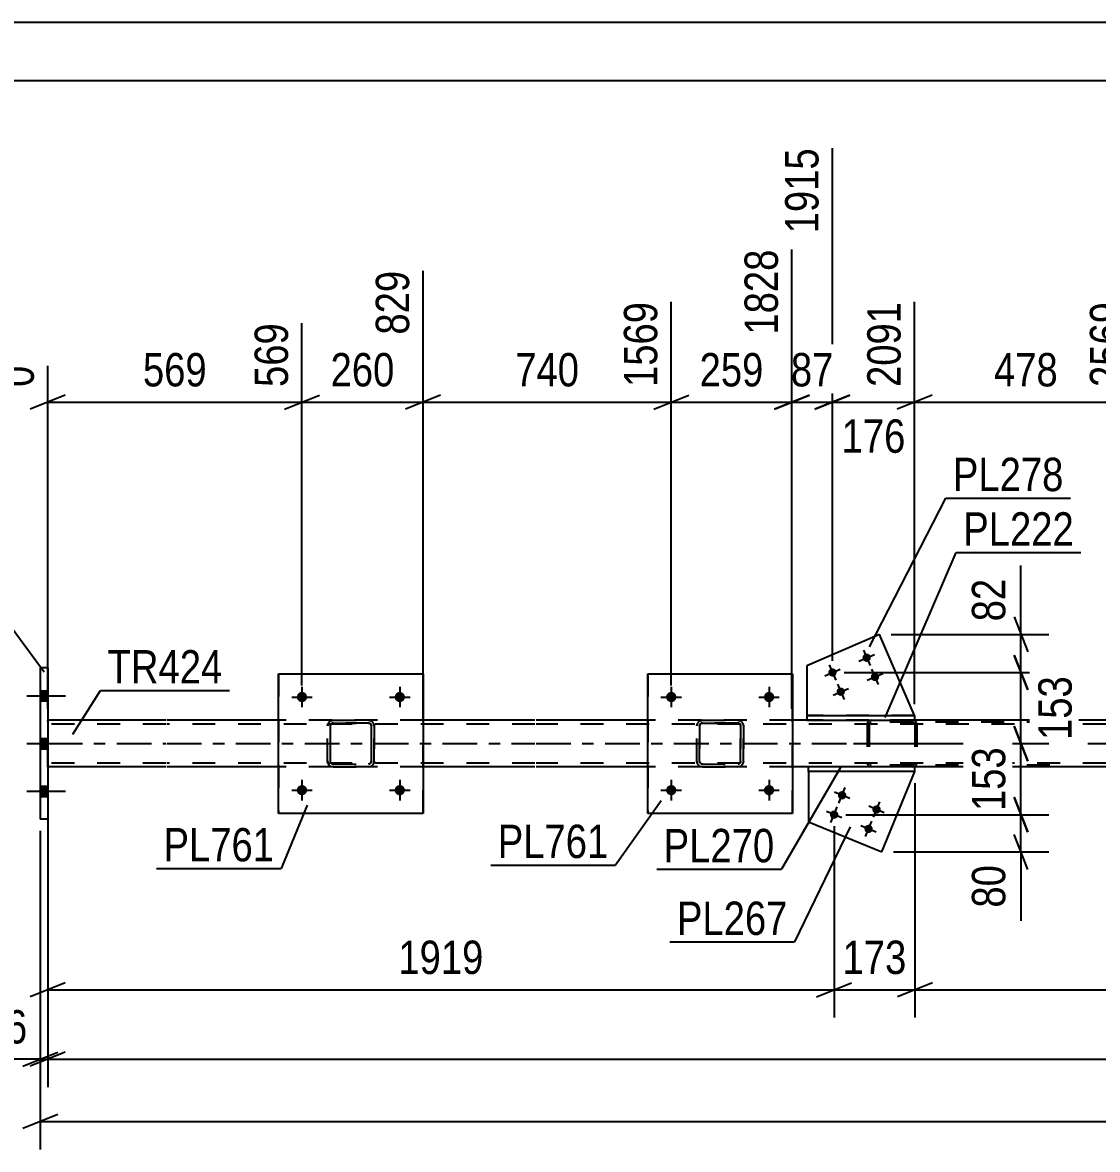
# Model space of a CAD drawing. Header units: millimetres. Extents: x -91 to 750, y -426 to 168.
# Drawn here: x 5.2 to 97.4, y 71.3 to 168.1 of the extents above; entities that cross this region are included whole.
import ezdxf

# ---------------------------------------------------------------- set-up
doc = ezdxf.new("R2010")
doc.units = ezdxf.units.MM
doc.linetypes.add('DXK_LINE_DOT2', pattern=[3.9198, 1.9599, -1.9599])
doc.linetypes.add('DXK_LINE_DOT3', pattern=[5.9187, 2.979, -0.9799, 0.9799, -0.9799])
doc.styles.add('Arial Narrow', font='ARIALN.TTF', dxfattribs={"height": 0.2})

# ---------------------------------------------------------------- blocks, each defined once
blk = doc.blocks.new('Unknown-814409585-1133')
at = {"color": 5, "linetype": 'Continuous'}
for p, q in [((749.502, 168.07), (-91.498, 168.07)), ((744.502, 163.07), (-86.498, 163.07))]:
    blk.add_line(p, q, dxfattribs=at)
blk = doc.blocks.new('Part-814409585-2629 - 2458')
at = {"color": 2, "linetype": 'Continuous'}
for p, q in [((7.316, 112.63), (6.676, 112.63)), ((6.676, 112.63), (6.676, 99.63)), ((7.316, 112.63), (7.316, 99.63)), ((7.316, 99.63), (6.676, 99.63))]:
    blk.add_line(p, q, dxfattribs=at)
blk = doc.blocks.new('Part-814409585-2548 - 2458')
at = {"color": 2, "linetype": 'Continuous'}
for p, q in [((17.436, 108.13), (7.316, 108.13)), ((27.136, 108.13), (17.536, 108.13)), ((49.136, 108.13), (39.536, 108.13)), ((58.836, 108.13), (49.236, 108.13)), ((72.469, 108.13), (71.236, 108.13)), ((98.839, 108.13), (81.728, 108.13)), ((17.436, 104.13), (7.316, 104.13)), ((27.136, 104.13), (17.536, 104.13)), ((49.136, 104.13), (39.536, 104.13)), ((58.836, 104.13), (49.236, 104.13)), ((72.621, 104.13), (71.236, 104.13)), ((98.839, 104.13), (81.754, 104.13))]:
    blk.add_line(p, q, dxfattribs=at)
at = {"color": 7, "linetype": 'DXK_LINE_DOT2'}
for p, q in [((7.316, 104.13), (7.316, 108.13)), ((17.436, 107.81), (7.316, 107.81)), ((49.136, 107.81), (17.536, 107.81)), ((39.536, 108.13), (27.136, 108.13)), ((646.91, 107.81), (49.236, 107.81)), ((71.236, 108.13), (58.836, 108.13)), ((81.728, 108.13), (72.469, 108.13)), ((17.436, 104.45), (7.316, 104.45)), ((49.136, 104.45), (17.536, 104.45)), ((39.536, 104.13), (27.136, 104.13)), ((646.91, 104.45), (49.236, 104.45)), ((71.236, 104.13), (58.836, 104.13)), ((81.754, 104.13), (72.621, 104.13))]:
    blk.add_line(p, q, dxfattribs=at)
at = {"color": 7, "linetype": 'DXK_LINE_DOT3'}
for p, q in [((7.316, 106.13), (17.436, 106.13)), ((17.536, 106.13), (49.136, 106.13)), ((49.236, 106.13), (646.91, 106.13))]:
    blk.add_line(p, q, dxfattribs=at)
blk = doc.blocks.new('Part-814409585-2483 - 2458')
at = {"color": 2, "linetype": 'Continuous'}
for p, q in [((58.836, 100.129), (58.836, 112.129)), ((58.836, 112.129), (58.836, 112.129)), ((58.836, 112.129), (71.236, 112.129)), ((71.236, 112.129), (71.236, 100.129)), ((58.836, 100.129), (58.836, 100.129)), ((71.236, 100.129), (58.836, 100.129))]:
    blk.add_line(p, q, dxfattribs=at)
at = {"color": 7, "linetype": 'DXK_LINE_DOT2'}
for p, q in [((58.836, 112.129), (58.836, 100.129)), ((58.836, 112.129), (58.836, 112.129)), ((71.236, 100.129), (71.236, 112.129)), ((58.836, 100.129), (58.836, 100.129))]:
    blk.add_line(p, q, dxfattribs=at)
blk = doc.blocks.new('Bolt-814409585-2549 - 2458')
at = {"linetype": 'Continuous'}
for points in [[(7.316, 109.79), (7.316, 110.67), (6.676, 110.67), (6.676, 109.79)], [(7.316, 109.79), (7.316, 110.67), (6.676, 110.67), (6.676, 109.79)], [(7.316, 109.79), (7.316, 110.67), (6.676, 110.67), (6.676, 109.79)], [(7.316, 105.69), (7.316, 106.57), (6.676, 106.57), (6.676, 105.69)], [(7.316, 105.69), (7.316, 106.57), (6.676, 106.57), (6.676, 105.69)], [(7.316, 101.59), (7.316, 102.47), (6.676, 102.47), (6.676, 101.59)], [(7.316, 101.59), (7.316, 102.47), (6.676, 102.47), (6.676, 101.59)], [(7.316, 101.59), (7.316, 102.47), (6.676, 102.47), (6.676, 101.59)]]:
    blk.add_hatch(color=1, dxfattribs=at).paths.add_polyline_path(points)
at = {"color": 1, "linetype": 'Continuous'}
for p, q in [((6.676, 110.67), (7.316, 110.67)), ((6.676, 110.67), (7.316, 110.67)), ((6.676, 110.67), (7.316, 110.67)), ((5.516, 110.23), (8.836, 110.23)), ((5.516, 110.23), (8.836, 110.23)), ((5.516, 110.23), (8.836, 110.23)), ((6.676, 109.79), (7.316, 109.79)), ((6.676, 109.79), (7.316, 109.79)), ((6.676, 109.79), (7.316, 109.79)), ((6.676, 106.57), (7.316, 106.57)), ((6.676, 106.57), (7.316, 106.57)), ((5.516, 106.13), (8.836, 106.13)), ((5.516, 106.13), (8.836, 106.13)), ((6.676, 105.69), (7.316, 105.69)), ((6.676, 105.69), (7.316, 105.69)), ((5.516, 102.03), (8.836, 102.03)), ((5.516, 102.03), (8.836, 102.03)), ((5.516, 102.03), (8.836, 102.03)), ((6.676, 102.47), (7.316, 102.47)), ((6.676, 102.47), (7.316, 102.47)), ((6.676, 102.47), (7.316, 102.47)), ((6.676, 101.59), (7.316, 101.59)), ((6.676, 101.59), (7.316, 101.59)), ((6.676, 101.59), (7.316, 101.59))]:
    blk.add_line(p, q, dxfattribs=at)
blk = doc.blocks.new('Part-814409585-2729 - 2458')
at = {"color": 7, "linetype": 'DXK_LINE_DOT2'}
for p, q in [((63.031, 107.65), (63.068, 107.834)), ((63.031, 107.65), (63.036, 107.649)), ((63.031, 104.61), (63.031, 107.65)), ((63.073, 107.833), (63.036, 107.649)), ((63.036, 104.609), (63.036, 107.649)), ((63.29, 107.742), (63.271, 107.65)), ((63.276, 107.649), (63.271, 107.65)), ((63.271, 107.65), (63.271, 104.61)), ((63.276, 107.649), (63.294, 107.741)), ((63.276, 104.609), (63.276, 107.649)), ((63.342, 107.82), (63.29, 107.742)), ((63.294, 107.741), (63.346, 107.819)), ((63.328, 108.093), (63.511, 108.13)), ((63.516, 108.129), (63.332, 108.092)), ((63.42, 107.872), (63.342, 107.82)), ((63.346, 107.819), (63.424, 107.871)), ((63.511, 107.89), (63.42, 107.872)), ((63.424, 107.871), (63.516, 107.889)), ((63.516, 108.129), (63.511, 108.13)), ((63.511, 108.13), (66.551, 108.13)), ((63.511, 107.89), (63.516, 107.889)), ((66.551, 107.89), (63.511, 107.89)), ((63.516, 108.129), (66.556, 108.129)), ((63.516, 107.889), (66.556, 107.889)), ((66.551, 108.13), (66.556, 108.129)), ((66.551, 108.13), (66.735, 108.093)), ((66.556, 107.889), (66.551, 107.89)), ((66.643, 107.872), (66.551, 107.89)), ((66.74, 108.092), (66.556, 108.129)), ((66.556, 107.889), (66.648, 107.871)), ((66.643, 107.872), (66.648, 107.871)), ((66.721, 107.82), (66.643, 107.872)), ((66.648, 107.871), (66.726, 107.819)), ((66.773, 107.742), (66.721, 107.82)), ((66.726, 107.819), (66.778, 107.741)), ((66.791, 107.65), (66.773, 107.742)), ((66.778, 107.741), (66.796, 107.649)), ((66.796, 107.649), (66.791, 107.65)), ((66.791, 107.65), (66.791, 104.61)), ((66.796, 104.609), (66.796, 107.649)), ((66.995, 107.834), (67.031, 107.65)), ((67.036, 107.649), (66.999, 107.833)), ((67.036, 107.649), (67.031, 107.65)), ((67.031, 107.65), (67.031, 104.61)), ((67.036, 104.609), (67.036, 107.649)), ((63.036, 104.609), (63.031, 104.61)), ((63.068, 104.426), (63.031, 104.61)), ((63.036, 104.609), (63.073, 104.425)), ((63.271, 104.61), (63.276, 104.609)), ((63.271, 104.61), (63.29, 104.518)), ((63.294, 104.517), (63.276, 104.609)), ((66.773, 104.518), (66.791, 104.61)), ((66.796, 104.609), (66.778, 104.517)), ((66.791, 104.61), (66.796, 104.609)), ((67.031, 104.61), (66.995, 104.426)), ((66.999, 104.425), (67.036, 104.609)), ((67.031, 104.61), (67.036, 104.609)), ((63.29, 104.518), (63.342, 104.44)), ((63.346, 104.439), (63.294, 104.517)), ((63.328, 104.166), (63.332, 104.165)), ((63.511, 104.13), (63.328, 104.166)), ((63.332, 104.165), (63.516, 104.129)), ((63.342, 104.44), (63.42, 104.388)), ((63.424, 104.387), (63.346, 104.439)), ((63.42, 104.388), (63.511, 104.37)), ((63.516, 104.369), (63.424, 104.387)), ((63.516, 104.369), (63.511, 104.37)), ((63.511, 104.37), (66.551, 104.37)), ((63.516, 104.129), (63.511, 104.13)), ((63.511, 104.13), (66.551, 104.13)), ((63.516, 104.369), (66.556, 104.369)), ((63.516, 104.129), (66.556, 104.129)), ((66.551, 104.37), (66.643, 104.388)), ((66.551, 104.37), (66.556, 104.369)), ((66.735, 104.166), (66.551, 104.13)), ((66.551, 104.13), (66.556, 104.129)), ((66.648, 104.387), (66.556, 104.369)), ((66.556, 104.129), (66.74, 104.165)), ((66.643, 104.388), (66.721, 104.44)), ((66.726, 104.439), (66.648, 104.387)), ((66.721, 104.44), (66.773, 104.518)), ((66.778, 104.517), (66.726, 104.439))]:
    blk.add_line(p, q, dxfattribs=at)
at = {"color": 7, "linetype": 'DXK_LINE_DOT3'}
blk.add_line((65.039, 106.128), (65.028, 106.131), dxfattribs=at)
at = {"color": 7, "linetype": 'DXK_LINE_DOT2'}
for centre, start, end in [((63.511, 107.65), 112.5, 157.5), ((63.516, 107.649), 112.5, 157.5), ((66.551, 107.65), 22.49999, 67.49999), ((66.556, 107.649), 22.49999, 67.49999), ((63.511, 104.61), 202.49999, 247.49999), ((63.516, 104.609), 202.49999, 247.49999), ((66.551, 104.61), 292.5, 337.5), ((66.556, 104.609), 292.5, 337.5)]:
    blk.add_arc(centre, 0.48, start, end, dxfattribs=at)
blk = doc.blocks.new('Bolt-814409585-2537 - 2458')
at = {"linetype": 'Continuous'}
for points in [[(60.396, 110.13), (60.406, 110.221), (60.434, 110.309), (60.48, 110.388), (60.542, 110.457), (60.616, 110.511), (60.7, 110.548), (60.79, 110.567), (60.882, 110.567), (60.972, 110.548), (61.056, 110.511), (61.131, 110.457), (61.192, 110.388), (61.238, 110.309), (61.267, 110.221), (61.276, 110.13), (61.267, 110.038), (61.238, 109.951), (61.192, 109.871), (61.131, 109.803), (61.056, 109.749), (60.972, 109.711), (60.882, 109.692), (60.79, 109.692), (60.7, 109.711), (60.616, 109.749), (60.542, 109.803), (60.48, 109.871), (60.434, 109.951), (60.406, 110.038)], [(68.796, 110.13), (68.806, 110.221), (68.834, 110.309), (68.88, 110.388), (68.942, 110.457), (69.016, 110.511), (69.1, 110.548), (69.19, 110.567), (69.282, 110.567), (69.372, 110.548), (69.456, 110.511), (69.531, 110.457), (69.592, 110.388), (69.638, 110.309), (69.667, 110.221), (69.676, 110.13), (69.667, 110.038), (69.638, 109.951), (69.592, 109.871), (69.531, 109.803), (69.456, 109.749), (69.372, 109.711), (69.282, 109.692), (69.19, 109.692), (69.1, 109.711), (69.016, 109.749), (68.942, 109.803), (68.88, 109.871), (68.834, 109.951), (68.806, 110.038)]]:
    blk.add_hatch(color=1, dxfattribs=at).paths.add_polyline_path(points)
at = {"color": 1, "linetype": 'Continuous'}
for p, q in [((60.836, 111.01), (60.836, 109.25)), ((69.236, 111.01), (69.236, 109.25)), ((59.956, 110.13), (61.716, 110.13)), ((68.356, 110.13), (70.116, 110.13))]:
    blk.add_line(p, q, dxfattribs=at)
blk = doc.blocks.new('Bolt-814409585-2538 - 2458')
at = {"linetype": 'Continuous'}
for points in [[(60.396, 102.13), (60.406, 102.221), (60.434, 102.309), (60.48, 102.388), (60.542, 102.457), (60.616, 102.511), (60.7, 102.548), (60.79, 102.567), (60.882, 102.567), (60.972, 102.548), (61.056, 102.511), (61.131, 102.457), (61.192, 102.388), (61.238, 102.309), (61.267, 102.221), (61.276, 102.13), (61.267, 102.038), (61.238, 101.951), (61.192, 101.871), (61.131, 101.803), (61.056, 101.749), (60.972, 101.711), (60.882, 101.692), (60.79, 101.692), (60.7, 101.711), (60.616, 101.749), (60.542, 101.803), (60.48, 101.871), (60.434, 101.951), (60.406, 102.038)], [(68.796, 102.13), (68.806, 102.221), (68.834, 102.309), (68.88, 102.388), (68.942, 102.457), (69.016, 102.511), (69.1, 102.548), (69.19, 102.567), (69.282, 102.567), (69.372, 102.548), (69.456, 102.511), (69.531, 102.457), (69.592, 102.388), (69.638, 102.309), (69.667, 102.221), (69.676, 102.13), (69.667, 102.038), (69.638, 101.951), (69.592, 101.871), (69.531, 101.803), (69.456, 101.749), (69.372, 101.711), (69.282, 101.692), (69.19, 101.692), (69.1, 101.711), (69.016, 101.749), (68.942, 101.803), (68.88, 101.871), (68.834, 101.951), (68.806, 102.038)]]:
    blk.add_hatch(color=1, dxfattribs=at).paths.add_polyline_path(points)
at = {"color": 1, "linetype": 'Continuous'}
for p, q in [((60.836, 103.01), (60.836, 101.25)), ((69.236, 103.01), (69.236, 101.25)), ((59.956, 102.13), (61.716, 102.13)), ((68.356, 102.13), (70.116, 102.13))]:
    blk.add_line(p, q, dxfattribs=at)
blk = doc.blocks.new('Part-814409585-2630 - 2458')
at = {"color": 7, "linetype": 'DXK_LINE_DOT2'}
for p, q in [((77.689, 107.932), (77.663, 107.81)), ((77.663, 107.81), (77.663, 104.45)), ((77.833, 107.81), (77.846, 107.871)), ((77.833, 107.81), (77.833, 104.45)), ((77.846, 107.871), (77.883, 107.923)), ((78.004, 108.13), (77.873, 108.106)), ((77.883, 107.923), (77.938, 107.958)), ((77.938, 107.958), (78.004, 107.97)), ((93.333, 108.13), (78.004, 108.13)), ((93.333, 107.97), (78.004, 107.97)), ((81.71, 108.106), (81.579, 108.13)), ((81.579, 107.97), (81.644, 107.958)), ((81.644, 107.958), (81.669, 107.942)), ((81.669, 107.942), (81.7, 107.923)), ((81.7, 107.923), (81.737, 107.871)), ((81.737, 107.871), (81.75, 107.81)), ((81.75, 107.81), (81.75, 104.45)), ((81.92, 107.81), (81.894, 107.932)), ((81.92, 107.81), (81.92, 104.45)), ((77.663, 104.45), (77.689, 104.327)), ((77.846, 104.389), (77.833, 104.45)), ((77.883, 104.337), (77.846, 104.389)), ((77.873, 104.154), (78.004, 104.13)), ((77.883, 104.337), (77.914, 104.317)), ((77.914, 104.317), (77.938, 104.302)), ((77.938, 104.302), (78.004, 104.29)), ((93.333, 104.29), (78.004, 104.29)), ((93.333, 104.13), (78.004, 104.13)), ((81.644, 104.302), (81.579, 104.29)), ((81.579, 104.13), (81.71, 104.154)), ((81.7, 104.337), (81.644, 104.302)), ((81.737, 104.389), (81.7, 104.337)), ((81.75, 104.45), (81.737, 104.389)), ((81.894, 104.327), (81.92, 104.45))]:
    blk.add_line(p, q, dxfattribs=at)
for centre, start, end in [((77.991, 107.796), 110.75831, 155.68004), ((81.592, 107.796), 24.31996, 69.24168), ((77.991, 104.464), 204.31996, 249.24168), ((81.592, 104.464), 290.75831, 335.68004)]:
    blk.add_arc(centre, 0.331, start, end, dxfattribs=at)
blk = doc.blocks.new('Part-814409585-2666 - 2458')
at = {"color": 2, "linetype": 'Continuous'}
for p, q in [((27.136, 100.129), (27.136, 112.129)), ((27.136, 112.129), (27.136, 112.129)), ((27.136, 112.129), (39.536, 112.129)), ((39.536, 112.129), (39.536, 100.129)), ((27.136, 100.129), (27.136, 100.129)), ((39.536, 100.129), (27.136, 100.129))]:
    blk.add_line(p, q, dxfattribs=at)
at = {"color": 7, "linetype": 'DXK_LINE_DOT2'}
for p, q in [((27.136, 112.129), (27.136, 100.129)), ((27.136, 112.129), (27.136, 112.129)), ((39.536, 100.129), (39.536, 112.129)), ((27.136, 100.129), (27.136, 100.129))]:
    blk.add_line(p, q, dxfattribs=at)
blk = doc.blocks.new('Bolt-814409585-2667 - 2458')
at = {"linetype": 'Continuous'}
for points in [[(28.696, 102.13), (28.706, 102.221), (28.734, 102.309), (28.78, 102.388), (28.842, 102.457), (28.916, 102.511), (29, 102.548), (29.09, 102.567), (29.182, 102.567), (29.272, 102.548), (29.356, 102.511), (29.431, 102.457), (29.492, 102.388), (29.538, 102.309), (29.567, 102.221), (29.576, 102.13), (29.567, 102.038), (29.538, 101.951), (29.492, 101.871), (29.431, 101.803), (29.356, 101.749), (29.272, 101.711), (29.182, 101.692), (29.09, 101.692), (29, 101.711), (28.916, 101.749), (28.842, 101.803), (28.78, 101.871), (28.734, 101.951), (28.706, 102.038)], [(37.096, 102.13), (37.106, 102.221), (37.134, 102.309), (37.18, 102.388), (37.242, 102.457), (37.316, 102.511), (37.4, 102.548), (37.49, 102.567), (37.582, 102.567), (37.672, 102.548), (37.756, 102.511), (37.831, 102.457), (37.892, 102.388), (37.938, 102.309), (37.967, 102.221), (37.976, 102.13), (37.967, 102.038), (37.938, 101.951), (37.892, 101.871), (37.831, 101.803), (37.756, 101.749), (37.672, 101.711), (37.582, 101.692), (37.49, 101.692), (37.4, 101.711), (37.316, 101.749), (37.242, 101.803), (37.18, 101.871), (37.134, 101.951), (37.106, 102.038)]]:
    blk.add_hatch(color=1, dxfattribs=at).paths.add_polyline_path(points)
at = {"color": 1, "linetype": 'Continuous'}
for p, q in [((29.136, 103.01), (29.136, 101.25)), ((37.536, 103.01), (37.536, 101.25)), ((28.256, 102.13), (30.016, 102.13)), ((36.656, 102.13), (38.416, 102.13))]:
    blk.add_line(p, q, dxfattribs=at)
blk = doc.blocks.new('Bolt-814409585-2668 - 2458')
at = {"linetype": 'Continuous'}
for points in [[(28.696, 110.13), (28.706, 110.221), (28.734, 110.309), (28.78, 110.388), (28.842, 110.457), (28.916, 110.511), (29, 110.548), (29.09, 110.567), (29.182, 110.567), (29.272, 110.548), (29.356, 110.511), (29.431, 110.457), (29.492, 110.388), (29.538, 110.309), (29.567, 110.221), (29.576, 110.13), (29.567, 110.038), (29.538, 109.951), (29.492, 109.871), (29.431, 109.803), (29.356, 109.749), (29.272, 109.711), (29.182, 109.692), (29.09, 109.692), (29, 109.711), (28.916, 109.749), (28.842, 109.803), (28.78, 109.871), (28.734, 109.951), (28.706, 110.038)], [(37.096, 110.13), (37.106, 110.221), (37.134, 110.309), (37.18, 110.388), (37.242, 110.457), (37.316, 110.511), (37.4, 110.548), (37.49, 110.567), (37.582, 110.567), (37.672, 110.548), (37.756, 110.511), (37.831, 110.457), (37.892, 110.388), (37.938, 110.309), (37.967, 110.221), (37.976, 110.13), (37.967, 110.038), (37.938, 109.951), (37.892, 109.871), (37.831, 109.803), (37.756, 109.749), (37.672, 109.711), (37.582, 109.692), (37.49, 109.692), (37.4, 109.711), (37.316, 109.749), (37.242, 109.803), (37.18, 109.871), (37.134, 109.951), (37.106, 110.038)]]:
    blk.add_hatch(color=1, dxfattribs=at).paths.add_polyline_path(points)
at = {"color": 1, "linetype": 'Continuous'}
for p, q in [((29.136, 111.01), (29.136, 109.25)), ((37.536, 111.01), (37.536, 109.25)), ((28.256, 110.13), (30.016, 110.13)), ((36.656, 110.13), (38.416, 110.13))]:
    blk.add_line(p, q, dxfattribs=at)
blk = doc.blocks.new('Part-814409585-2690 - 2458')
at = {"color": 2, "linetype": 'Continuous'}
for p, q in [((81.754, 104.13), (72.621, 104.13)), ((72.621, 103.73), (72.621, 104.13)), ((81.754, 103.73), (72.621, 103.73)), ((81.754, 103.73), (81.754, 104.13))]:
    blk.add_line(p, q, dxfattribs=at)
blk = doc.blocks.new('Bolt-814409585-2691 - 2458')
at = {"linetype": 'Continuous'}
for points in [[(75.171, 101.824, -1), (75.837, 101.55, -1)], [(78.13, 100.605, -1), (78.796, 100.331, -1)], [(74.486, 100.16, -1), (75.152, 99.886, -1)], [(77.445, 98.941, -1), (78.11, 98.667, -1)]]:
    blk.add_hatch(color=1, dxfattribs=at).paths.add_polyline_path(points)
at = {"color": 1, "linetype": 'Continuous'}
for p, q in [((76.17, 101.413), (74.839, 101.961)), ((75.23, 101.021), (75.779, 102.353)), ((74.544, 99.357), (75.093, 100.689)), ((79.129, 100.194), (77.797, 100.742)), ((78.189, 99.803), (78.737, 101.134)), ((75.484, 99.749), (74.153, 100.297)), ((78.443, 98.53), (77.112, 99.078)), ((77.503, 98.138), (78.052, 99.47))]:
    blk.add_line(p, q, dxfattribs=at)
blk = doc.blocks.new('Part-814409585-2706 - 2458')
at = {"color": 2, "linetype": 'Continuous'}
for p, q in [((78.71, 115.509), (72.469, 112.81)), ((81.728, 108.53), (78.71, 115.509)), ((72.469, 112.81), (72.469, 108.53))]:
    blk.add_line(p, q, dxfattribs=at)
at = {"color": 7, "linetype": 'DXK_LINE_DOT2'}
blk.add_line((81.728, 108.53), (72.469, 108.53), dxfattribs=at)
blk = doc.blocks.new('Part-814409585-2711 - 2458')
at = {"color": 2, "linetype": 'Continuous'}
for p, q in [((72.469, 108.53), (72.469, 108.13)), ((72.469, 108.53), (81.728, 108.53)), ((81.728, 108.53), (81.728, 108.13)), ((72.469, 108.13), (81.728, 108.13))]:
    blk.add_line(p, q, dxfattribs=at)
blk = doc.blocks.new('Bolt-814409585-2712 - 2458')
at = {"linetype": 'Continuous'}
for points in [[(77.944, 113.652, -1), (77.283, 113.367, -1)], [(75.007, 112.382, -1), (74.346, 112.096, -1)], [(78.659, 112, -1), (77.998, 111.714, -1)], [(75.722, 110.73, -1), (75.061, 110.444, -1)]]:
    blk.add_hatch(color=1, dxfattribs=at).paths.add_polyline_path(points)
at = {"color": 1, "linetype": 'Continuous'}
for p, q in [((76.953, 113.224), (78.275, 113.795)), ((77.328, 114.17), (77.9, 112.849)), ((74.016, 111.953), (75.337, 112.525)), ((74.391, 112.9), (74.962, 111.578)), ((78.042, 112.518), (78.614, 111.197)), ((77.667, 111.572), (78.989, 112.143)), ((74.73, 110.301), (76.052, 110.873)), ((75.105, 111.248), (75.677, 109.926))]:
    blk.add_line(p, q, dxfattribs=at)
blk = doc.blocks.new('Part-814409585-2713 - 2458')
at = {"color": 7, "linetype": 'DXK_LINE_DOT2'}
for p, q in [((31.331, 107.65), (31.368, 107.834)), ((31.331, 107.65), (31.336, 107.649)), ((31.331, 104.61), (31.331, 107.65)), ((31.373, 107.833), (31.336, 107.649)), ((31.336, 104.609), (31.336, 107.649)), ((31.59, 107.742), (31.571, 107.65)), ((31.576, 107.649), (31.571, 107.65)), ((31.571, 107.65), (31.571, 104.61)), ((31.576, 107.649), (31.594, 107.741)), ((31.576, 104.609), (31.576, 107.649)), ((31.642, 107.82), (31.59, 107.742)), ((31.594, 107.741), (31.646, 107.819)), ((31.628, 108.093), (31.811, 108.13)), ((31.816, 108.129), (31.632, 108.092)), ((31.72, 107.872), (31.642, 107.82)), ((31.646, 107.819), (31.724, 107.871)), ((31.811, 107.89), (31.72, 107.872)), ((31.724, 107.871), (31.816, 107.889)), ((31.816, 108.129), (31.811, 108.13)), ((31.811, 108.13), (34.851, 108.13)), ((31.811, 107.89), (31.816, 107.889)), ((34.851, 107.89), (31.811, 107.89)), ((31.816, 108.129), (34.856, 108.129)), ((31.816, 107.889), (34.856, 107.889)), ((34.851, 108.13), (34.856, 108.129)), ((34.851, 108.13), (35.035, 108.093)), ((34.856, 107.889), (34.851, 107.89)), ((34.943, 107.872), (34.851, 107.89)), ((35.04, 108.092), (34.856, 108.129)), ((34.856, 107.889), (34.948, 107.871)), ((34.943, 107.872), (34.948, 107.871)), ((35.021, 107.82), (34.943, 107.872)), ((34.948, 107.871), (35.026, 107.819)), ((35.073, 107.742), (35.021, 107.82)), ((35.026, 107.819), (35.078, 107.741)), ((35.091, 107.65), (35.073, 107.742)), ((35.078, 107.741), (35.096, 107.649)), ((35.096, 107.649), (35.091, 107.65)), ((35.091, 107.65), (35.091, 104.61)), ((35.096, 104.609), (35.096, 107.649)), ((35.295, 107.834), (35.331, 107.65)), ((35.336, 107.649), (35.299, 107.833)), ((35.336, 107.649), (35.331, 107.65)), ((35.331, 107.65), (35.331, 104.61)), ((35.336, 104.609), (35.336, 107.649)), ((31.336, 104.609), (31.331, 104.61)), ((31.368, 104.426), (31.331, 104.61)), ((31.336, 104.609), (31.373, 104.425)), ((31.571, 104.61), (31.576, 104.609)), ((31.571, 104.61), (31.59, 104.518)), ((31.594, 104.517), (31.576, 104.609)), ((35.073, 104.518), (35.091, 104.61)), ((35.096, 104.609), (35.078, 104.517)), ((35.091, 104.61), (35.096, 104.609)), ((35.331, 104.61), (35.295, 104.426)), ((35.299, 104.425), (35.336, 104.609)), ((35.331, 104.61), (35.336, 104.609)), ((31.59, 104.518), (31.642, 104.44)), ((31.646, 104.439), (31.594, 104.517)), ((31.628, 104.166), (31.632, 104.165)), ((31.811, 104.13), (31.628, 104.166)), ((31.632, 104.165), (31.816, 104.129)), ((31.642, 104.44), (31.72, 104.388)), ((31.724, 104.387), (31.646, 104.439)), ((31.72, 104.388), (31.811, 104.37)), ((31.816, 104.369), (31.724, 104.387)), ((31.816, 104.369), (31.811, 104.37)), ((31.811, 104.37), (34.851, 104.37)), ((31.816, 104.129), (31.811, 104.13)), ((31.811, 104.13), (34.851, 104.13)), ((31.816, 104.369), (34.856, 104.369)), ((31.816, 104.129), (34.856, 104.129)), ((34.851, 104.37), (34.943, 104.388)), ((34.851, 104.37), (34.856, 104.369)), ((35.035, 104.166), (34.851, 104.13)), ((34.851, 104.13), (34.856, 104.129)), ((34.948, 104.387), (34.856, 104.369)), ((34.856, 104.129), (35.04, 104.165)), ((34.943, 104.388), (35.021, 104.44)), ((35.026, 104.439), (34.948, 104.387)), ((35.021, 104.44), (35.073, 104.518)), ((35.078, 104.517), (35.026, 104.439))]:
    blk.add_line(p, q, dxfattribs=at)
at = {"color": 7, "linetype": 'DXK_LINE_DOT3'}
blk.add_line((33.339, 106.128), (33.328, 106.131), dxfattribs=at)
at = {"color": 7, "linetype": 'DXK_LINE_DOT2'}
for centre, start, end in [((31.811, 107.65), 112.5, 157.5), ((31.816, 107.649), 112.5, 157.5), ((34.851, 107.65), 22.49999, 67.49999), ((34.856, 107.649), 22.49999, 67.49999), ((31.811, 104.61), 202.49999, 247.49999), ((31.816, 104.609), 202.49999, 247.49999), ((34.851, 104.61), 292.5, 337.5), ((34.856, 104.609), 292.5, 337.5)]:
    blk.add_arc(centre, 0.48, start, end, dxfattribs=at)
blk = doc.blocks.new('Part-814409585-2727 - 2458')
at = {"color": 2, "linetype": 'Continuous'}
for p, q in [((72.621, 103.73), (72.621, 99.414)), ((78.909, 96.824), (81.754, 103.73)), ((72.621, 99.414), (78.909, 96.824))]:
    blk.add_line(p, q, dxfattribs=at)
at = {"color": 7, "linetype": 'DXK_LINE_DOT2'}
blk.add_line((81.754, 103.73), (72.621, 103.73), dxfattribs=at)
blk = doc.blocks.new('StraightDimension-814409585-15564 - 2458')
at = {"color": 7, "linetype": 'Continuous'}
for p, q in [((81.728, 109.53), (81.728, 144.077)), ((100.839, 111.13), (100.839, 144.077)), ((83.228, 136.065), (80.228, 134.865)), ((99.339, 134.865), (102.339, 136.065)), ((81.728, 135.465), (100.839, 135.465))]:
    blk.add_line(p, q, dxfattribs=at)
at = {"color": 0}
blk.add_wipeout([(94.626, 136.215), (94.626, 140.415), (87.941, 140.415), (87.941, 136.215)], dxfattribs=at)
at = {"color": 3, "style": 'Arial Narrow'}
blk.add_text('478', height=2.8633, dxfattribs=at).set_placement((88.541, 136.815))
at = {"color": 0, "linetype": 'Continuous'}
blk.add_wipeout([(100.239, 144.677), (96.039, 144.677), (96.039, 136.165), (100.239, 136.165)], dxfattribs=at)
at = {"color": 3, "linetype": 'Continuous', "style": 'Arial Narrow'}
blk.add_text('2569', height=2.8633, rotation=90.00021, dxfattribs=at).set_placement((99.639, 136.765))
blk = doc.blocks.new('StraightDimension-814409585-10563 - 2458')
at = {"color": 7, "linetype": 'Continuous'}
for p, q in [((6.676, 98.63), (6.676, 76.62)), ((7.316, 98.63), (7.316, 76.62)), ((5.176, 78.42), (8.176, 79.62)), ((8.816, 79.62), (5.816, 78.42)), ((6.676, 79.02), (0.77, 79.02)), ((6.676, 79.02), (0.77, 79.02)), ((6.676, 79.02), (7.316, 79.02))]:
    blk.add_line(p, q, dxfattribs=at)
at = {"color": 0}
blk.add_wipeout([(6.151, 79.77), (6.151, 83.97), (1.295, 83.97), (1.295, 79.77)], dxfattribs=at)
at = {"color": 3, "style": 'Arial Narrow'}
blk.add_text('16', height=2.8633, dxfattribs=at).set_placement((1.895, 80.37))
blk = doc.blocks.new('StraightDimension-814409585-2834 - 2458')
at = {"color": 7, "linetype": 'Continuous'}
for p, q in [((7.316, 103.13), (7.316, 82.591)), ((74.819, 99.023), (74.819, 82.591)), ((8.816, 85.591), (5.816, 84.391)), ((73.319, 84.391), (76.319, 85.591)), ((7.316, 84.991), (74.819, 84.991))]:
    blk.add_line(p, q, dxfattribs=at)
at = {"color": 0}
blk.add_wipeout([(45.324, 85.741), (45.324, 89.941), (36.811, 89.941), (36.811, 85.741)], dxfattribs=at)
at = {"color": 3, "style": 'Arial Narrow'}
blk.add_text('1919', height=2.8633, dxfattribs=at).set_placement((37.411, 86.341))
blk = doc.blocks.new('StraightDimension-814409585-2786 - 2458')
at = {"color": 7, "linetype": 'Continuous'}
for p, q in [((90.862, 115.509), (90.862, 121.415)), ((90.862, 115.509), (90.862, 121.415)), ((90.262, 117.009), (91.462, 114.009)), ((79.71, 115.509), (93.262, 115.509)), ((90.862, 112.239), (90.862, 115.509)), ((91.462, 110.739), (90.262, 113.739)), ((75.677, 112.239), (93.262, 112.239))]:
    blk.add_line(p, q, dxfattribs=at)
at = {"color": 0}
blk.add_wipeout([(90.112, 120.89), (85.912, 120.89), (85.912, 116.034), (90.112, 116.034)], dxfattribs=at)
at = {"color": 3, "style": 'Arial Narrow'}
blk.add_text('82', height=2.8633, rotation=90.00021, dxfattribs=at).set_placement((89.512, 116.634))
blk = doc.blocks.new('StraightDimension-814409585-2797 - 2458')
at = {"color": 7, "linetype": 'Continuous'}
for p, q in [((90.262, 113.739), (91.462, 110.739)), ((75.677, 112.239), (93.712, 112.239)), ((90.862, 106.13), (90.862, 112.239)), ((91.462, 104.63), (90.262, 107.63)), ((76.489, 106.13), (93.712, 106.13))]:
    blk.add_line(p, q, dxfattribs=at)
at = {"color": 0}
blk.add_wipeout([(95.812, 112.527), (91.612, 112.527), (91.612, 105.842), (95.812, 105.842)], dxfattribs=at)
at = {"color": 3, "style": 'Arial Narrow'}
blk.add_text('153', height=2.8633, rotation=90.00021, dxfattribs=at).set_placement((95.212, 106.442))
blk = doc.blocks.new('StraightDimension-814409585-2810 - 2458')
at = {"color": 7, "linetype": 'Continuous'}
for p, q in [((90.262, 107.63), (91.462, 104.63)), ((76.489, 106.13), (93.262, 106.13)), ((90.862, 100.023), (90.862, 106.13)), ((91.462, 98.523), (90.262, 101.523)), ((75.819, 100.023), (93.262, 100.023))]:
    blk.add_line(p, q, dxfattribs=at)
at = {"color": 0}
blk.add_wipeout([(90.112, 106.419), (85.912, 106.419), (85.912, 99.734), (90.112, 99.734)], dxfattribs=at)
at = {"color": 3, "style": 'Arial Narrow'}
blk.add_text('153', height=2.8633, rotation=90.00021, dxfattribs=at).set_placement((89.512, 100.334))
blk = doc.blocks.new('StraightDimension-814409585-2823 - 2458')
at = {"color": 7, "linetype": 'Continuous'}
for p, q in [((90.262, 101.523), (91.462, 98.523)), ((75.819, 100.023), (93.262, 100.023)), ((90.862, 96.824), (90.862, 100.023)), ((91.462, 95.324), (90.262, 98.324)), ((79.909, 96.824), (93.262, 96.824)), ((90.862, 96.824), (90.862, 90.918)), ((90.862, 96.824), (90.862, 90.918))]:
    blk.add_line(p, q, dxfattribs=at)
at = {"color": 0}
blk.add_wipeout([(90.112, 96.299), (85.912, 96.299), (85.912, 91.443), (90.112, 91.443)], dxfattribs=at)
at = {"color": 3, "style": 'Arial Narrow'}
blk.add_text('80', height=2.8633, rotation=90.00021, dxfattribs=at).set_placement((89.512, 92.043))
blk = doc.blocks.new('StraightDimension-814409585-2840 - 2458')
at = {"color": 7, "linetype": 'Continuous'}
for p, q in [((81.754, 102.73), (81.754, 82.591)), ((74.819, 99.023), (74.819, 82.591)), ((73.319, 84.391), (76.319, 85.591)), ((83.254, 85.591), (80.254, 84.391)), ((74.819, 84.991), (81.754, 84.991))]:
    blk.add_line(p, q, dxfattribs=at)
at = {"color": 0}
blk.add_wipeout([(81.628, 85.741), (81.628, 89.941), (74.944, 89.941), (74.944, 85.741)], dxfattribs=at)
at = {"color": 3, "style": 'Arial Narrow'}
blk.add_text('173', height=2.8633, dxfattribs=at).set_placement((75.544, 86.341))
blk = doc.blocks.new('StraightDimension-814409585-2846 - 2458')
at = {"color": 7, "linetype": 'Continuous'}
for p, q in [((81.754, 102.73), (81.754, 82.591)), ((83.254, 85.591), (80.254, 84.391)), ((81.754, 84.991), (646.91, 84.991))]:
    blk.add_line(p, q, dxfattribs=at)
blk = doc.blocks.new('StraightDimension-814409585-10562 - 2458')
at = {"color": 7, "linetype": 'Continuous'}
for p, q in [((7.316, 98.63), (7.316, 76.62)), ((8.816, 79.62), (5.816, 78.42)), ((7.316, 79.02), (646.91, 79.02))]:
    blk.add_line(p, q, dxfattribs=at)
blk = doc.blocks.new('StraightDimension-814409585-15565 - 2458')
at = {"color": 7, "linetype": 'Continuous'}
for p, q in [((74.677, 113.239), (74.677, 157.277)), ((81.728, 109.53), (81.728, 144.077)), ((73.177, 134.865), (76.177, 136.065)), ((83.228, 136.065), (80.228, 134.865)), ((74.677, 135.465), (81.728, 135.465))]:
    blk.add_line(p, q, dxfattribs=at)
at = {"color": 0, "linetype": 'Continuous'}
blk.add_wipeout([(81.128, 144.677), (76.928, 144.677), (76.928, 136.165), (81.128, 136.165)], dxfattribs=at)
at = {"color": 0}
blk.add_wipeout([(81.545, 130.515), (81.545, 134.715), (74.86, 134.715), (74.86, 130.515)], dxfattribs=at)
at = {"color": 3, "linetype": 'Continuous', "style": 'Arial Narrow'}
blk.add_text('2091', height=2.8633, rotation=90.00021, dxfattribs=at).set_placement((80.528, 136.765))
at = {"color": 3, "style": 'Arial Narrow'}
blk.add_text('176', height=2.8633, dxfattribs=at).set_placement((75.46, 131.115))
blk = doc.blocks.new('StraightDimension-814409585-15566 - 2458')
at = {"color": 7, "linetype": 'Continuous'}
for p, q in [((74.677, 113.239), (74.677, 157.277)), ((71.192, 109.13), (71.192, 148.577)), ((69.692, 134.865), (72.692, 136.065)), ((76.177, 136.065), (73.177, 134.865)), ((71.192, 135.465), (74.677, 135.465))]:
    blk.add_line(p, q, dxfattribs=at)
at = {"color": 0, "linetype": 'Continuous'}
blk.add_wipeout([(74.077, 157.877), (69.877, 157.877), (69.877, 149.365), (74.077, 149.365)], dxfattribs=at)
at = {"color": 3, "linetype": 'Continuous', "style": 'Arial Narrow'}
blk.add_text('1915', height=2.8633, rotation=90.00021, dxfattribs=at).set_placement((73.477, 149.965))
at = {"color": 0}
blk.add_wipeout([(75.362, 136.215), (75.362, 140.415), (70.506, 140.415), (70.506, 136.215)], dxfattribs=at)
at = {"color": 3, "style": 'Arial Narrow'}
blk.add_text('87', height=2.8633, dxfattribs=at).set_placement((71.106, 136.815))
blk = doc.blocks.new('StraightDimension-814409585-15567 - 2458')
at = {"color": 7, "linetype": 'Continuous'}
for p, q in [((71.192, 109.13), (71.192, 148.577)), ((60.836, 111.13), (60.836, 144.077)), ((59.336, 134.865), (62.336, 136.065)), ((72.692, 136.065), (69.692, 134.865)), ((60.836, 135.465), (71.192, 135.465))]:
    blk.add_line(p, q, dxfattribs=at)
at = {"color": 0}
blk.add_wipeout([(69.356, 136.215), (69.356, 140.415), (62.672, 140.415), (62.672, 136.215)], dxfattribs=at)
at = {"color": 3, "style": 'Arial Narrow'}
blk.add_text('259', height=2.8633, dxfattribs=at).set_placement((63.272, 136.815))
at = {"color": 0, "linetype": 'Continuous'}
blk.add_wipeout([(70.592, 149.177), (66.392, 149.177), (66.392, 140.665), (70.592, 140.665)], dxfattribs=at)
at = {"color": 3, "linetype": 'Continuous', "style": 'Arial Narrow'}
blk.add_text('1828', height=2.8633, rotation=90.00021, dxfattribs=at).set_placement((69.992, 141.265))
blk = doc.blocks.new('StraightDimension-814409585-15568 - 2458')
at = {"color": 7, "linetype": 'Continuous'}
for p, q in [((39.536, 109.13), (39.536, 146.749)), ((60.836, 111.13), (60.836, 144.077)), ((41.036, 136.065), (38.036, 134.865)), ((59.336, 134.865), (62.336, 136.065)), ((39.536, 135.465), (60.836, 135.465))]:
    blk.add_line(p, q, dxfattribs=at)
at = {"color": 0}
blk.add_wipeout([(53.528, 136.215), (53.528, 140.415), (46.844, 140.415), (46.844, 136.215)], dxfattribs=at)
at = {"color": 3, "style": 'Arial Narrow'}
blk.add_text('740', height=2.8633, dxfattribs=at).set_placement((47.444, 136.815))
at = {"color": 0, "linetype": 'Continuous'}
blk.add_wipeout([(60.236, 144.677), (56.036, 144.677), (56.036, 136.165), (60.236, 136.165)], dxfattribs=at)
at = {"color": 3, "linetype": 'Continuous', "style": 'Arial Narrow'}
blk.add_text('1569', height=2.8633, rotation=90.00021, dxfattribs=at).set_placement((59.636, 136.765))
blk = doc.blocks.new('StraightDimension-814409585-15569 - 2458')
at = {"color": 7, "linetype": 'Continuous'}
for p, q in [((39.536, 109.13), (39.536, 146.749)), ((29.136, 111.13), (29.136, 142.249)), ((27.636, 134.865), (30.636, 136.065)), ((41.036, 136.065), (38.036, 134.865)), ((29.136, 135.465), (39.536, 135.465))]:
    blk.add_line(p, q, dxfattribs=at)
at = {"color": 0}
blk.add_wipeout([(37.678, 136.215), (37.678, 140.415), (30.994, 140.415), (30.994, 136.215)], dxfattribs=at)
at = {"color": 3, "style": 'Arial Narrow'}
blk.add_text('260', height=2.8633, dxfattribs=at).set_placement((31.594, 136.815))
at = {"color": 0, "linetype": 'Continuous'}
blk.add_wipeout([(38.936, 147.349), (34.736, 147.349), (34.736, 140.665), (38.936, 140.665)], dxfattribs=at)
at = {"color": 3, "linetype": 'Continuous', "style": 'Arial Narrow'}
blk.add_text('829', height=2.8633, rotation=90.00021, dxfattribs=at).set_placement((38.336, 141.265))
blk = doc.blocks.new('StraightDimension-814409585-15570 - 2458')
at = {"color": 7, "linetype": 'Continuous'}
for p, q in [((29.136, 111.13), (29.136, 142.249)), ((7.316, 109.13), (7.316, 138.593)), ((8.816, 136.065), (5.816, 134.865)), ((27.636, 134.865), (30.636, 136.065)), ((7.316, 135.465), (29.136, 135.465))]:
    blk.add_line(p, q, dxfattribs=at)
at = {"color": 0}
blk.add_wipeout([(21.568, 136.215), (21.568, 140.415), (14.884, 140.415), (14.884, 136.215)], dxfattribs=at)
at = {"color": 3, "style": 'Arial Narrow'}
blk.add_text('569', height=2.8633, dxfattribs=at).set_placement((15.484, 136.815))
at = {"color": 0, "linetype": 'Continuous'}
for points in [[(28.536, 142.849), (24.336, 142.849), (24.336, 136.165), (28.536, 136.165)], [(6.716, 139.193), (2.516, 139.193), (2.516, 136.165), (6.716, 136.165)]]:
    blk.add_wipeout(points, dxfattribs=at)
at = {"color": 3, "linetype": 'Continuous', "style": 'Arial Narrow'}
for s, height, p in [('569', 2.8633, (27.936, 136.765)), ('0', 2.863, (6.116, 136.765))]:
    blk.add_text(s, height=height, rotation=90.00021, dxfattribs=at).set_placement(p)
blk = doc.blocks.new('StraightDimension-814409585-15921 - 2458')
at = {"color": 7, "linetype": 'Continuous'}
for p, q in [((6.676, 98.63), (6.676, 71.266)), ((8.176, 74.266), (5.176, 73.066)), ((6.676, 73.666), (647.55, 73.666))]:
    blk.add_line(p, q, dxfattribs=at)
blk = doc.blocks.new('Mark-814409585-2479 - 2458')
at = {"color": 30, "linetype": 'Continuous'}
for p in [(59.974, 101.221), (45.344, 95.7)]:
    blk.add_line(p, (56.048, 95.7), dxfattribs=at)
at = {"color": 0}
blk.add_wipeout([(55.448, 96.3), (55.448, 99.3), (45.944, 99.3), (45.944, 96.3)], dxfattribs=at)
blk.add_wipeout([(55.448, 96.3), (55.448, 99.3), (45.944, 99.3), (45.944, 96.3)], dxfattribs=at)
at = {"color": 3, "style": 'Arial Narrow'}
blk.add_text('PL761', height=2.8633, dxfattribs=at).set_placement((45.944, 96.3))
blk = doc.blocks.new('Mark-814409585-2625 - 2458')
at = {"color": 30, "linetype": 'Continuous'}
for p in [(-10.028, 122.827), (6.996, 112.27)]:
    blk.add_line(p, (-0.789, 122.827), dxfattribs=at)
at = {"color": 0}
blk.add_wipeout([(-1.389, 123.427), (-1.389, 126.427), (-9.428, 126.427), (-9.428, 123.427)], dxfattribs=at)
blk.add_wipeout([(-1.389, 123.427), (-1.389, 126.427), (-9.428, 126.427), (-9.428, 123.427)], dxfattribs=at)
at = {"color": 3, "style": 'Arial Narrow'}
blk.add_text('SP19', height=2.8633, dxfattribs=at).set_placement((-9.428, 123.427))
blk = doc.blocks.new('Mark-814409585-2544 - 2458')
at = {"color": 30, "linetype": 'Continuous'}
for p, q in [((9.471, 106.945), (11.851, 110.695)), ((11.851, 110.695), (22.915, 110.695))]:
    blk.add_line(p, q, dxfattribs=at)
at = {"color": 0}
blk.add_wipeout([(22.315, 111.295), (22.315, 114.295), (12.451, 114.295), (12.451, 111.295)], dxfattribs=at)
blk.add_wipeout([(22.315, 111.295), (22.315, 114.295), (12.451, 114.295), (12.451, 111.295)], dxfattribs=at)
at = {"color": 3, "style": 'Arial Narrow'}
blk.add_text('TR424', height=2.8633, dxfattribs=at).set_placement((12.451, 111.295))
blk = doc.blocks.new('Mark-814409585-2662 - 2458')
at = {"color": 30, "linetype": 'Continuous'}
for p in [(29.586, 100.832), (16.653, 95.414)]:
    blk.add_line(p, (27.357, 95.414), dxfattribs=at)
at = {"color": 0}
blk.add_wipeout([(26.757, 96.014), (26.757, 99.014), (17.253, 99.014), (17.253, 96.014)], dxfattribs=at)
blk.add_wipeout([(26.757, 96.014), (26.757, 99.014), (17.253, 99.014), (17.253, 96.014)], dxfattribs=at)
at = {"color": 3, "style": 'Arial Narrow'}
blk.add_text('PL761', height=2.8633, dxfattribs=at).set_placement((17.253, 96.014))
blk = doc.blocks.new('Mark-814409585-2686 - 2458')
at = {"color": 30, "linetype": 'Continuous'}
for p in [(75.379, 104.083), (59.589, 95.336)]:
    blk.add_line(p, (70.293, 95.336), dxfattribs=at)
at = {"color": 0}
blk.add_wipeout([(69.693, 95.936), (69.693, 98.936), (60.189, 98.936), (60.189, 95.936)], dxfattribs=at)
blk.add_wipeout([(69.693, 95.936), (69.693, 98.936), (60.189, 98.936), (60.189, 95.936)], dxfattribs=at)
at = {"color": 3, "style": 'Arial Narrow'}
blk.add_text('PL270', height=2.8633, dxfattribs=at).set_placement((60.189, 95.936))
blk = doc.blocks.new('Mark-814409585-2702 - 2458')
at = {"color": 30, "linetype": 'Continuous'}
for p, q in [((77.846, 114.444), (84.415, 127.219)), ((84.415, 127.219), (95.119, 127.219))]:
    blk.add_line(p, q, dxfattribs=at)
at = {"color": 0}
blk.add_wipeout([(94.519, 127.819), (94.519, 130.819), (85.015, 130.819), (85.015, 127.819)], dxfattribs=at)
blk.add_wipeout([(94.519, 127.819), (94.519, 130.819), (85.015, 130.819), (85.015, 127.819)], dxfattribs=at)
at = {"color": 3, "style": 'Arial Narrow'}
blk.add_text('PL278', height=2.8633, dxfattribs=at).set_placement((85.015, 127.819))
blk = doc.blocks.new('Mark-814409585-2707 - 2458')
at = {"color": 30, "linetype": 'Continuous'}
for p, q in [((79.205, 108.36), (85.307, 122.535)), ((85.307, 122.535), (96.011, 122.535))]:
    blk.add_line(p, q, dxfattribs=at)
at = {"color": 0}
blk.add_wipeout([(95.411, 123.135), (95.411, 126.135), (85.907, 126.135), (85.907, 123.135)], dxfattribs=at)
blk.add_wipeout([(95.411, 123.135), (95.411, 126.135), (85.907, 126.135), (85.907, 123.135)], dxfattribs=at)
at = {"color": 3, "style": 'Arial Narrow'}
blk.add_text('PL222', height=2.8633, dxfattribs=at).set_placement((85.907, 123.135))
blk = doc.blocks.new('Mark-814409585-2723 - 2458')
at = {"color": 30, "linetype": 'Continuous'}
for p in [(76.202, 98.984), (60.726, 89.091)]:
    blk.add_line(p, (71.43, 89.091), dxfattribs=at)
at = {"color": 0}
blk.add_wipeout([(70.83, 89.691), (70.83, 92.691), (61.326, 92.691), (61.326, 89.691)], dxfattribs=at)
blk.add_wipeout([(70.83, 89.691), (70.83, 92.691), (61.326, 92.691), (61.326, 89.691)], dxfattribs=at)
at = {"color": 3, "style": 'Arial Narrow'}
blk.add_text('PL267', height=2.8633, dxfattribs=at).set_placement((61.326, 89.691))

msp = doc.modelspace()

# ---------------------------------------------------------------- block references
for name in ['Unknown-814409585-1133', 'Part-814409585-2706 - 2458', 'Bolt-814409585-2712 - 2458', 'Part-814409585-2629 - 2458', 'Part-814409585-2666 - 2458', 'Part-814409585-2483 - 2458', 'Bolt-814409585-2549 - 2458', 'Bolt-814409585-2668 - 2458', 'Bolt-814409585-2537 - 2458', 'Part-814409585-2548 - 2458', 'Part-814409585-2711 - 2458', 'Part-814409585-2713 - 2458', 'Part-814409585-2729 - 2458', 'Part-814409585-2630 - 2458', 'Part-814409585-2690 - 2458', 'Part-814409585-2727 - 2458', 'Bolt-814409585-2667 - 2458', 'Bolt-814409585-2538 - 2458', 'Bolt-814409585-2691 - 2458']:
    msp.add_blockref(name, (0, 0))

# ---------------------------------------------------------------- next in the draw order: block references
for name in ['StraightDimension-814409585-15564 - 2458', 'StraightDimension-814409585-10563 - 2458']:
    msp.add_blockref(name, (0, 0))

# ---------------------------------------------------------------- next in the draw order: block references
for name in ['StraightDimension-814409585-2786 - 2458', 'StraightDimension-814409585-2834 - 2458']:
    msp.add_blockref(name, (0, 0))

# ---------------------------------------------------------------- next in the draw order: block references
msp.add_blockref('StraightDimension-814409585-2797 - 2458', (0, 0))

# ---------------------------------------------------------------- next in the draw order: block references
for name in ['StraightDimension-814409585-15565 - 2458', 'StraightDimension-814409585-2810 - 2458']:
    msp.add_blockref(name, (0, 0))

# ---------------------------------------------------------------- next in the draw order: block references
for name in ['StraightDimension-814409585-15566 - 2458', 'Mark-814409585-2702 - 2458', 'StraightDimension-814409585-2823 - 2458']:
    msp.add_blockref(name, (0, 0))

# ---------------------------------------------------------------- next in the draw order: block references
for name in ['StraightDimension-814409585-15567 - 2458', 'Mark-814409585-2707 - 2458', 'StraightDimension-814409585-2840 - 2458']:
    msp.add_blockref(name, (0, 0))

# ---------------------------------------------------------------- next in the draw order: block references
for name in ['StraightDimension-814409585-15568 - 2458', 'StraightDimension-814409585-2846 - 2458']:
    msp.add_blockref(name, (0, 0))

# ---------------------------------------------------------------- next in the draw order: block references
for name in ['StraightDimension-814409585-15569 - 2458', 'StraightDimension-814409585-10562 - 2458']:
    msp.add_blockref(name, (0, 0))

# ---------------------------------------------------------------- next in the draw order: block references
for name in ['StraightDimension-814409585-15570 - 2458', 'StraightDimension-814409585-15921 - 2458']:
    msp.add_blockref(name, (0, 0))

# ---------------------------------------------------------------- next in the draw order: block references
for name in ['Mark-814409585-2625 - 2458', 'Mark-814409585-2544 - 2458', 'Mark-814409585-2662 - 2458', 'Mark-814409585-2479 - 2458']:
    msp.add_blockref(name, (0, 0))

# ---------------------------------------------------------------- next in the draw order: block references
msp.add_blockref('Mark-814409585-2686 - 2458', (0, 0))

# ---------------------------------------------------------------- next in the draw order: block references
msp.add_blockref('Mark-814409585-2723 - 2458', (0, 0))

doc.saveas('drawing.dxf')
